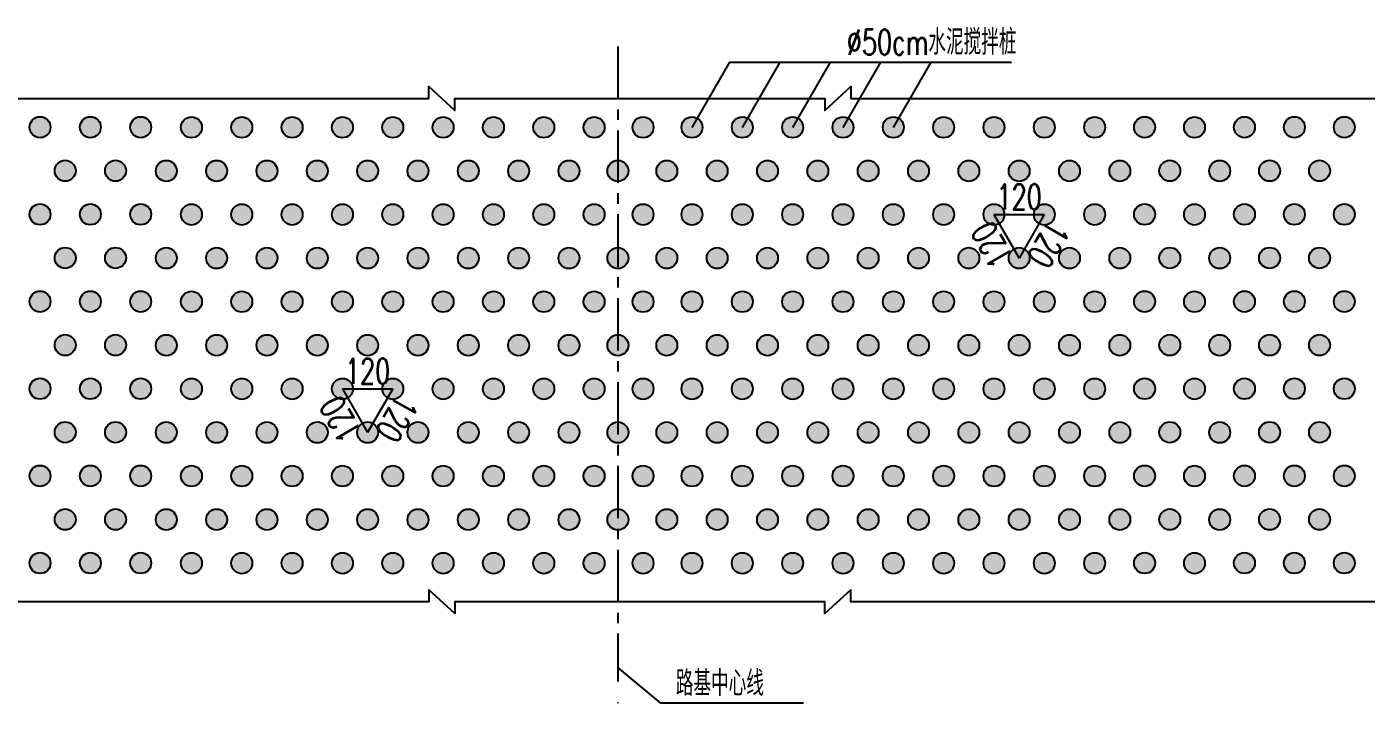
# Model space of a CAD drawing. Extents: x 216 to 3576, y 696 to 993.
# Drawn here: x 359.1 to 518.7, y 778.4 to 860.3 of the extents above; entities that cross this region are included whole.
import ezdxf
from ezdxf.enums import TextEntityAlignment as Align

# ---------------------------------------------------------------- set-up
doc = ezdxf.new("R2010")
doc.units = 0
doc.header["$LTSCALE"] = 5
for name, pattern in [('CENTER', [2, 1.25, -0.25, 0.25, -0.25]), ('DASHDOT', [1, 0.5, -0.25, 0, -0.25]), ('HIDDEN', [0.375, 0.25, -0.125])]:
    doc.linetypes.add(name, pattern=pattern)
doc.layers.get('0').update_dxf_attribs({"linetype": 'CONTINUOUS'})
for name, color, linetype in [('2', 2, 'HIDDEN'), ('尺寸标注', 4, 'CONTINUOUS'), ('文字', 7, 'CONTINUOUS'), ('页码', 3, 'CONTINUOUS')]:
    doc.layers.add(name, color=color, linetype=linetype)
doc.styles.get("Standard").update_dxf_attribs({"font": 'simplex1.shx', "width": 0.7, "bigfont": 'hztxt.shx'})

msp = doc.modelspace()

# ---------------------------------------------------------------- hatches: boundary and pattern name
h = msp.add_hatch()
h.set_pattern_fill('DOTS', color=256, scale=5, style=0)
h.set_pattern_definition([(0, (-548.03323, 255.33918), (0.15625, 0.3125), [0, -0.3125])])
edge = h.paths.add_edge_path()
edge.add_arc((360.63701, 848.36484), 1.25, 0, 360)
edge = h.paths.add_edge_path()
edge.add_arc((363.63701, 843.16884), 1.25, 0, 360)
edge = h.paths.add_edge_path()
edge.add_arc((360.63701, 837.97284), 1.25, 0, 360)
edge = h.paths.add_edge_path()
edge.add_arc((363.63701, 832.77684), 1.25, 0, 360)
edge = h.paths.add_edge_path()
edge.add_arc((360.63701, 827.58084), 1.25, 0, 360)
edge = h.paths.add_edge_path()
edge.add_arc((363.63701, 822.38484), 1.25, 0, 360)
edge = h.paths.add_edge_path()
edge.add_arc((360.63701, 817.18884), 1.25, 0, 360)
edge = h.paths.add_edge_path()
edge.add_arc((363.63701, 811.99284), 1.25, 0, 360)
edge = h.paths.add_edge_path()
edge.add_arc((360.63701, 806.79684), 1.25, 0, 360)
edge = h.paths.add_edge_path()
edge.add_arc((363.63701, 801.60084), 1.25, 0, 360)
edge = h.paths.add_edge_path()
edge.add_arc((360.63701, 796.40484), 1.25, 0, 360)
edge = h.paths.add_edge_path()
edge.add_arc((366.63701, 796.40484), 1.25, 0, 360)
edge = h.paths.add_edge_path()
edge.add_arc((366.63701, 806.79684), 1.25, 0, 360)
edge = h.paths.add_edge_path()
edge.add_arc((366.63701, 817.18884), 1.25, 0, 360)
edge = h.paths.add_edge_path()
edge.add_arc((366.63701, 827.58084), 1.25, 0, 360)
edge = h.paths.add_edge_path()
edge.add_arc((366.63701, 837.97284), 1.25, 0, 360)
edge = h.paths.add_edge_path()
edge.add_arc((366.63701, 848.36484), 1.25, 0, 360)
h = msp.add_hatch()
h.set_pattern_fill('DOTS', color=256, scale=5, style=0)
h.set_pattern_definition([(0, (-542.03323, 255.33918), (0.15625, 0.3125), [0, -0.3125])])
edge = h.paths.add_edge_path()
edge.add_arc((366.63701, 848.36484), 1.25, 0, 360)
edge = h.paths.add_edge_path()
edge.add_arc((369.63701, 843.16884), 1.25, 0, 360)
edge = h.paths.add_edge_path()
edge.add_arc((366.63701, 837.97284), 1.25, 0, 360)
edge = h.paths.add_edge_path()
edge.add_arc((369.63701, 832.77684), 1.25, 0, 360)
edge = h.paths.add_edge_path()
edge.add_arc((366.63701, 827.58084), 1.25, 0, 360)
edge = h.paths.add_edge_path()
edge.add_arc((369.63701, 822.38484), 1.25, 0, 360)
edge = h.paths.add_edge_path()
edge.add_arc((366.63701, 817.18884), 1.25, 0, 360)
edge = h.paths.add_edge_path()
edge.add_arc((369.63701, 811.99284), 1.25, 0, 360)
edge = h.paths.add_edge_path()
edge.add_arc((366.63701, 806.79684), 1.25, 0, 360)
edge = h.paths.add_edge_path()
edge.add_arc((369.63701, 801.60084), 1.25, 0, 360)
edge = h.paths.add_edge_path()
edge.add_arc((366.63701, 796.40484), 1.25, 0, 360)
edge = h.paths.add_edge_path()
edge.add_arc((372.63701, 796.40484), 1.25, 0, 360)
edge = h.paths.add_edge_path()
edge.add_arc((372.63701, 806.79684), 1.25, 0, 360)
edge = h.paths.add_edge_path()
edge.add_arc((372.63701, 817.18884), 1.25, 0, 360)
edge = h.paths.add_edge_path()
edge.add_arc((372.63701, 827.58084), 1.25, 0, 360)
edge = h.paths.add_edge_path()
edge.add_arc((372.63701, 837.97284), 1.25, 0, 360)
edge = h.paths.add_edge_path()
edge.add_arc((372.63701, 848.36484), 1.25, 0, 360)
h = msp.add_hatch()
h.set_pattern_fill('DOTS', color=256, scale=5, style=0)
h.set_pattern_definition([(0, (-529.98473, 255.32202), (0.15625, 0.3125), [0, -0.3125])])
edge = h.paths.add_edge_path()
edge.add_arc((378.68552, 848.34768), 1.25, 0, 360)
edge = h.paths.add_edge_path()
edge.add_arc((381.68552, 843.15168), 1.25, 0, 360)
edge = h.paths.add_edge_path()
edge.add_arc((378.68552, 837.95568), 1.25, 0, 360)
edge = h.paths.add_edge_path()
edge.add_arc((381.68552, 832.75968), 1.25, 0, 360)
edge = h.paths.add_edge_path()
edge.add_arc((378.68552, 827.56368), 1.25, 0, 360)
edge = h.paths.add_edge_path()
edge.add_arc((381.68552, 822.36768), 1.25, 0, 360)
edge = h.paths.add_edge_path()
edge.add_arc((378.68552, 817.17168), 1.25, 0, 360)
edge = h.paths.add_edge_path()
edge.add_arc((381.68552, 811.97568), 1.25, 0, 360)
edge = h.paths.add_edge_path()
edge.add_arc((378.68552, 806.77968), 1.25, 0, 360)
edge = h.paths.add_edge_path()
edge.add_arc((381.68552, 801.58368), 1.25, 0, 360)
edge = h.paths.add_edge_path()
edge.add_arc((378.68552, 796.38768), 1.25, 0, 360)
edge = h.paths.add_edge_path()
edge.add_arc((384.68552, 796.38768), 1.25, 0, 360)
edge = h.paths.add_edge_path()
edge.add_arc((384.68552, 806.77968), 1.25, 0, 360)
edge = h.paths.add_edge_path()
edge.add_arc((384.68552, 817.17168), 1.25, 0, 360)
edge = h.paths.add_edge_path()
edge.add_arc((384.68552, 827.56368), 1.25, 0, 360)
edge = h.paths.add_edge_path()
edge.add_arc((384.68552, 837.95568), 1.25, 0, 360)
edge = h.paths.add_edge_path()
edge.add_arc((384.68552, 848.34768), 1.25, 0, 360)
h = msp.add_hatch()
h.set_pattern_fill('DOTS', color=256, scale=5, style=0)
h.set_pattern_definition([(0, (-523.98473, 255.32202), (0.15625, 0.3125), [0, -0.3125])])
edge = h.paths.add_edge_path()
edge.add_arc((384.68552, 848.34768), 1.25, 0, 360)
edge = h.paths.add_edge_path()
edge.add_arc((387.68552, 843.15168), 1.25, 0, 360)
edge = h.paths.add_edge_path()
edge.add_arc((384.68552, 837.95568), 1.25, 0, 360)
edge = h.paths.add_edge_path()
edge.add_arc((387.68552, 832.75968), 1.25, 0, 360)
edge = h.paths.add_edge_path()
edge.add_arc((384.68552, 827.56368), 1.25, 0, 360)
edge = h.paths.add_edge_path()
edge.add_arc((387.68552, 822.36768), 1.25, 0, 360)
edge = h.paths.add_edge_path()
edge.add_arc((384.68552, 817.17168), 1.25, 0, 360)
edge = h.paths.add_edge_path()
edge.add_arc((387.68552, 811.97568), 1.25, 0, 360)
edge = h.paths.add_edge_path()
edge.add_arc((384.68552, 806.77968), 1.25, 0, 360)
edge = h.paths.add_edge_path()
edge.add_arc((387.68552, 801.58368), 1.25, 0, 360)
edge = h.paths.add_edge_path()
edge.add_arc((384.68552, 796.38768), 1.25, 0, 360)
edge = h.paths.add_edge_path()
edge.add_arc((390.68552, 796.38768), 1.25, 0, 360)
edge = h.paths.add_edge_path()
edge.add_arc((390.68552, 806.77968), 1.25, 0, 360)
edge = h.paths.add_edge_path()
edge.add_arc((390.68552, 817.17168), 1.25, 0, 360)
edge = h.paths.add_edge_path()
edge.add_arc((390.68552, 827.56368), 1.25, 0, 360)
edge = h.paths.add_edge_path()
edge.add_arc((390.68552, 837.95568), 1.25, 0, 360)
edge = h.paths.add_edge_path()
edge.add_arc((390.68552, 848.34768), 1.25, 0, 360)
h = msp.add_hatch()
h.set_pattern_fill('DOTS', color=256, scale=5, style=0)
h.set_pattern_definition([(0, (-517.98473, 255.32202), (0.15625, 0.3125), [0, -0.3125])])
edge = h.paths.add_edge_path()
edge.add_arc((390.68552, 848.34768), 1.25, 0, 360)
edge = h.paths.add_edge_path()
edge.add_arc((393.68552, 843.15168), 1.25, 0, 360)
edge = h.paths.add_edge_path()
edge.add_arc((390.68552, 837.95568), 1.25, 0, 360)
edge = h.paths.add_edge_path()
edge.add_arc((393.68552, 832.75968), 1.25, 0, 360)
edge = h.paths.add_edge_path()
edge.add_arc((390.68552, 827.56368), 1.25, 0, 360)
edge = h.paths.add_edge_path()
edge.add_arc((393.68552, 822.36768), 1.25, 0, 360)
edge = h.paths.add_edge_path()
edge.add_arc((390.68552, 817.17168), 1.25, 0, 360)
edge = h.paths.add_edge_path()
edge.add_arc((393.68552, 811.97568), 1.25, 0, 360)
edge = h.paths.add_edge_path()
edge.add_arc((390.68552, 806.77968), 1.25, 0, 360)
edge = h.paths.add_edge_path()
edge.add_arc((393.68552, 801.58368), 1.25, 0, 360)
edge = h.paths.add_edge_path()
edge.add_arc((390.68552, 796.38768), 1.25, 0, 360)
edge = h.paths.add_edge_path()
edge.add_arc((396.68552, 796.38768), 1.25, 0, 360)
edge = h.paths.add_edge_path()
edge.add_arc((396.68552, 806.77968), 1.25, 0, 360)
edge = h.paths.add_edge_path()
edge.add_arc((396.68552, 817.17168), 1.25, 0, 360)
edge = h.paths.add_edge_path()
edge.add_arc((396.68552, 827.56368), 1.25, 0, 360)
edge = h.paths.add_edge_path()
edge.add_arc((396.68552, 837.95568), 1.25, 0, 360)
edge = h.paths.add_edge_path()
edge.add_arc((396.68552, 848.34768), 1.25, 0, 360)
h = msp.add_hatch()
h.set_pattern_fill('DOTS', color=256, scale=5, style=0)
h.set_pattern_definition([(0, (-511.98473, 255.32202), (0.15625, 0.3125), [0, -0.3125])])
edge = h.paths.add_edge_path()
edge.add_arc((396.68552, 848.34768), 1.25, 0, 360)
edge = h.paths.add_edge_path()
edge.add_arc((399.68552, 843.15168), 1.25, 0, 360)
edge = h.paths.add_edge_path()
edge.add_arc((396.68552, 837.95568), 1.25, 0, 360)
edge = h.paths.add_edge_path()
edge.add_arc((399.68552, 832.75968), 1.25, 0, 360)
edge = h.paths.add_edge_path()
edge.add_arc((396.68552, 827.56368), 1.25, 0, 360)
edge = h.paths.add_edge_path()
edge.add_arc((399.68552, 822.36768), 1.25, 0, 360)
edge = h.paths.add_edge_path()
edge.add_arc((396.68552, 817.17168), 1.25, 0, 360)
edge = h.paths.add_edge_path()
edge.add_arc((399.68552, 811.97568), 1.25, 0, 360)
edge = h.paths.add_edge_path()
edge.add_arc((396.68552, 806.77968), 1.25, 0, 360)
edge = h.paths.add_edge_path()
edge.add_arc((399.68552, 801.58368), 1.25, 0, 360)
edge = h.paths.add_edge_path()
edge.add_arc((396.68552, 796.38768), 1.25, 0, 360)
edge = h.paths.add_edge_path()
edge.add_arc((402.68552, 796.38768), 1.25, 0, 360)
edge = h.paths.add_edge_path()
edge.add_arc((402.68552, 806.77968), 1.25, 0, 360)
edge = h.paths.add_edge_path()
edge.add_arc((402.68552, 817.17168), 1.25, 0, 360)
edge = h.paths.add_edge_path()
edge.add_arc((402.68552, 827.56368), 1.25, 0, 360)
edge = h.paths.add_edge_path()
edge.add_arc((402.68552, 837.95568), 1.25, 0, 360)
edge = h.paths.add_edge_path()
edge.add_arc((402.68552, 848.34768), 1.25, 0, 360)
h = msp.add_hatch()
h.set_pattern_fill('DOTS', color=256, scale=5, style=0)
h.set_pattern_definition([(0, (-505.98473, 255.32202), (0.15625, 0.3125), [0, -0.3125])])
edge = h.paths.add_edge_path()
edge.add_arc((402.68552, 848.34768), 1.25, 0, 360)
edge = h.paths.add_edge_path()
edge.add_arc((405.68552, 843.15168), 1.25, 0, 360)
edge = h.paths.add_edge_path()
edge.add_arc((402.68552, 837.95568), 1.25, 0, 360)
edge = h.paths.add_edge_path()
edge.add_arc((405.68552, 832.75968), 1.25, 0, 360)
edge = h.paths.add_edge_path()
edge.add_arc((402.68552, 827.56368), 1.25, 0, 360)
edge = h.paths.add_edge_path()
edge.add_arc((405.68552, 822.36768), 1.25, 0, 360)
edge = h.paths.add_edge_path()
edge.add_arc((402.68552, 817.17168), 1.25, 0, 360)
edge = h.paths.add_edge_path()
edge.add_arc((405.68552, 811.97568), 1.25, 0, 360)
edge = h.paths.add_edge_path()
edge.add_arc((402.68552, 806.77968), 1.25, 0, 360)
edge = h.paths.add_edge_path()
edge.add_arc((405.68552, 801.58368), 1.25, 0, 360)
edge = h.paths.add_edge_path()
edge.add_arc((402.68552, 796.38768), 1.25, 0, 360)
edge = h.paths.add_edge_path()
edge.add_arc((408.68552, 796.38768), 1.25, 0, 360)
edge = h.paths.add_edge_path()
edge.add_arc((408.68552, 806.77968), 1.25, 0, 360)
edge = h.paths.add_edge_path()
edge.add_arc((408.68552, 817.17168), 1.25, 0, 360)
edge = h.paths.add_edge_path()
edge.add_arc((408.68552, 827.56368), 1.25, 0, 360)
edge = h.paths.add_edge_path()
edge.add_arc((408.68552, 837.95568), 1.25, 0, 360)
edge = h.paths.add_edge_path()
edge.add_arc((408.68552, 848.34768), 1.25, 0, 360)
h = msp.add_hatch()
h.set_pattern_fill('DOTS', color=256, scale=5, style=0)
h.set_pattern_definition([(0, (-499.98473, 255.32202), (0.15625, 0.3125), [0, -0.3125])])
edge = h.paths.add_edge_path()
edge.add_arc((408.68552, 848.34768), 1.25, 0, 360)
edge = h.paths.add_edge_path()
edge.add_arc((411.68552, 843.15168), 1.25, 0, 360)
edge = h.paths.add_edge_path()
edge.add_arc((408.68552, 837.95568), 1.25, 0, 360)
edge = h.paths.add_edge_path()
edge.add_arc((411.68552, 832.75968), 1.25, 0, 360)
edge = h.paths.add_edge_path()
edge.add_arc((408.68552, 827.56368), 1.25, 0, 360)
edge = h.paths.add_edge_path()
edge.add_arc((411.68552, 822.36768), 1.25, 0, 360)
edge = h.paths.add_edge_path()
edge.add_arc((408.68552, 817.17168), 1.25, 0, 360)
edge = h.paths.add_edge_path()
edge.add_arc((411.68552, 811.97568), 1.25, 0, 360)
edge = h.paths.add_edge_path()
edge.add_arc((408.68552, 806.77968), 1.25, 0, 360)
edge = h.paths.add_edge_path()
edge.add_arc((411.68552, 801.58368), 1.25, 0, 360)
edge = h.paths.add_edge_path()
edge.add_arc((408.68552, 796.38768), 1.25, 0, 360)
edge = h.paths.add_edge_path()
edge.add_arc((414.68552, 796.38768), 1.25, 0, 360)
edge = h.paths.add_edge_path()
edge.add_arc((414.68552, 806.77968), 1.25, 0, 360)
edge = h.paths.add_edge_path()
edge.add_arc((414.68552, 817.17168), 1.25, 0, 360)
edge = h.paths.add_edge_path()
edge.add_arc((414.68552, 827.56368), 1.25, 0, 360)
edge = h.paths.add_edge_path()
edge.add_arc((414.68552, 837.95568), 1.25, 0, 360)
edge = h.paths.add_edge_path()
edge.add_arc((414.68552, 848.34768), 1.25, 0, 360)
h = msp.add_hatch()
h.set_pattern_fill('DOTS', color=256, scale=5, style=0)
h.set_pattern_definition([(0, (-493.98473, 255.32202), (0.15625, 0.3125), [0, -0.3125])])
edge = h.paths.add_edge_path()
edge.add_arc((414.68552, 848.34768), 1.25, 0, 360)
edge = h.paths.add_edge_path()
edge.add_arc((417.68552, 843.15168), 1.25, 0, 360)
edge = h.paths.add_edge_path()
edge.add_arc((414.68552, 837.95568), 1.25, 0, 360)
edge = h.paths.add_edge_path()
edge.add_arc((417.68552, 832.75968), 1.25, 0, 360)
edge = h.paths.add_edge_path()
edge.add_arc((414.68552, 827.56368), 1.25, 0, 360)
edge = h.paths.add_edge_path()
edge.add_arc((417.68552, 822.36768), 1.25, 0, 360)
edge = h.paths.add_edge_path()
edge.add_arc((414.68552, 817.17168), 1.25, 0, 360)
edge = h.paths.add_edge_path()
edge.add_arc((417.68552, 811.97568), 1.25, 0, 360)
edge = h.paths.add_edge_path()
edge.add_arc((414.68552, 806.77968), 1.25, 0, 360)
edge = h.paths.add_edge_path()
edge.add_arc((417.68552, 801.58368), 1.25, 0, 360)
edge = h.paths.add_edge_path()
edge.add_arc((414.68552, 796.38768), 1.25, 0, 360)
edge = h.paths.add_edge_path()
edge.add_arc((420.68552, 796.38768), 1.25, 0, 360)
edge = h.paths.add_edge_path()
edge.add_arc((420.68552, 806.77968), 1.25, 0, 360)
edge = h.paths.add_edge_path()
edge.add_arc((420.68552, 817.17168), 1.25, 0, 360)
edge = h.paths.add_edge_path()
edge.add_arc((420.68552, 827.56368), 1.25, 0, 360)
edge = h.paths.add_edge_path()
edge.add_arc((420.68552, 837.95568), 1.25, 0, 360)
edge = h.paths.add_edge_path()
edge.add_arc((420.68552, 848.34768), 1.25, 0, 360)
h = msp.add_hatch()
h.set_pattern_fill('DOTS', color=256, scale=5, style=0)
h.set_pattern_definition([(0, (-487.98473, 255.32202), (0.15625, 0.3125), [0, -0.3125])])
edge = h.paths.add_edge_path()
edge.add_arc((420.68552, 848.34768), 1.25, 0, 360)
edge = h.paths.add_edge_path()
edge.add_arc((423.68552, 843.15168), 1.25, 0, 360)
edge = h.paths.add_edge_path()
edge.add_arc((420.68552, 837.95568), 1.25, 0, 360)
edge = h.paths.add_edge_path()
edge.add_arc((423.68552, 832.75968), 1.25, 0, 360)
edge = h.paths.add_edge_path()
edge.add_arc((420.68552, 827.56368), 1.25, 0, 360)
edge = h.paths.add_edge_path()
edge.add_arc((423.68552, 822.36768), 1.25, 0, 360)
edge = h.paths.add_edge_path()
edge.add_arc((420.68552, 817.17168), 1.25, 0, 360)
edge = h.paths.add_edge_path()
edge.add_arc((423.68552, 811.97568), 1.25, 0, 360)
edge = h.paths.add_edge_path()
edge.add_arc((420.68552, 806.77968), 1.25, 0, 360)
edge = h.paths.add_edge_path()
edge.add_arc((423.68552, 801.58368), 1.25, 0, 360)
edge = h.paths.add_edge_path()
edge.add_arc((420.68552, 796.38768), 1.25, 0, 360)
edge = h.paths.add_edge_path()
edge.add_arc((426.68552, 796.38768), 1.25, 0, 360)
edge = h.paths.add_edge_path()
edge.add_arc((426.68552, 806.77968), 1.25, 0, 360)
edge = h.paths.add_edge_path()
edge.add_arc((426.68552, 817.17168), 1.25, 0, 360)
edge = h.paths.add_edge_path()
edge.add_arc((426.68552, 827.56368), 1.25, 0, 360)
edge = h.paths.add_edge_path()
edge.add_arc((426.68552, 837.95568), 1.25, 0, 360)
edge = h.paths.add_edge_path()
edge.add_arc((426.68552, 848.34768), 1.25, 0, 360)
h = msp.add_hatch()
h.set_pattern_fill('DOTS', color=256, scale=5, style=0)
h.set_pattern_definition([(0, (-482.15092, 255.32202), (0.15625, 0.3125), [0, -0.3125])])
edge = h.paths.add_edge_path()
edge.add_arc((426.51933, 848.34768), 1.25, 0, 360)
edge = h.paths.add_edge_path()
edge.add_arc((429.51933, 843.15168), 1.25, 0, 360)
edge = h.paths.add_edge_path()
edge.add_arc((426.51933, 837.95568), 1.25, 0, 360)
edge = h.paths.add_edge_path()
edge.add_arc((429.51933, 832.75968), 1.25, 0, 360)
edge = h.paths.add_edge_path()
edge.add_arc((426.51933, 827.56368), 1.25, 0, 360)
edge = h.paths.add_edge_path()
edge.add_arc((429.51933, 822.36768), 1.25, 0, 360)
edge = h.paths.add_edge_path()
edge.add_arc((426.51933, 817.17168), 1.25, 0, 360)
edge = h.paths.add_edge_path()
edge.add_arc((429.51933, 811.97568), 1.25, 0, 360)
edge = h.paths.add_edge_path()
edge.add_arc((426.51933, 806.77968), 1.25, 0, 360)
edge = h.paths.add_edge_path()
edge.add_arc((429.51933, 801.58368), 1.25, 0, 360)
edge = h.paths.add_edge_path()
edge.add_arc((426.51933, 796.38768), 1.25, 0, 360)
edge = h.paths.add_edge_path()
edge.add_arc((432.51933, 796.38768), 1.25, 0, 360)
edge = h.paths.add_edge_path()
edge.add_arc((432.51933, 806.77968), 1.25, 0, 360)
edge = h.paths.add_edge_path()
edge.add_arc((432.51933, 817.17168), 1.25, 0, 360)
edge = h.paths.add_edge_path()
edge.add_arc((432.51933, 827.56368), 1.25, 0, 360)
edge = h.paths.add_edge_path()
edge.add_arc((432.51933, 837.95568), 1.25, 0, 360)
edge = h.paths.add_edge_path()
edge.add_arc((432.51933, 848.34768), 1.25, 0, 360)
h = msp.add_hatch()
h.set_pattern_fill('DOTS', color=256, scale=5, style=0)
h.set_pattern_definition([(0, (-1436.68337, -79.65197), (0.15625, 0.3125), [0, -0.3125])])
h.paths.add_polyline_path([(433.76933, 806.77968, 1), (431.26933, 806.77968, 1)])
h.paths.add_polyline_path([(433.76933, 817.17168, 1), (431.26933, 817.17168, 1)])
h.paths.add_polyline_path([(433.76933, 827.56368, 1), (431.26933, 827.56368, 1)])
h.paths.add_polyline_path([(433.76933, 837.95568, 1), (431.26933, 837.95568, 1)])
h.paths.add_polyline_path([(433.76933, 848.34768, 1), (431.26933, 848.34768, 1)])
h = msp.add_hatch()
h.set_pattern_fill('DOTS', color=256, scale=5, style=0)
h.set_pattern_definition([(0, (-470.3171, 255.32202), (0.15625, 0.3125), [0, -0.3125])])
edge = h.paths.add_edge_path()
edge.add_arc((438.35314, 848.34768), 1.25, 0, 360)
edge = h.paths.add_edge_path()
edge.add_arc((441.35314, 843.15168), 1.25, 0, 360)
edge = h.paths.add_edge_path()
edge.add_arc((438.35314, 837.95568), 1.25, 0, 360)
edge = h.paths.add_edge_path()
edge.add_arc((441.35314, 832.75968), 1.25, 0, 360)
edge = h.paths.add_edge_path()
edge.add_arc((438.35314, 827.56368), 1.25, 0, 360)
edge = h.paths.add_edge_path()
edge.add_arc((441.35314, 822.36768), 1.25, 0, 360)
edge = h.paths.add_edge_path()
edge.add_arc((438.35314, 817.17168), 1.25, 0, 360)
edge = h.paths.add_edge_path()
edge.add_arc((441.35314, 811.97568), 1.25, 0, 360)
edge = h.paths.add_edge_path()
edge.add_arc((438.35314, 806.77968), 1.25, 0, 360)
edge = h.paths.add_edge_path()
edge.add_arc((441.35314, 801.58368), 1.25, 0, 360)
edge = h.paths.add_edge_path()
edge.add_arc((438.35314, 796.38768), 1.25, 0, 360)
edge = h.paths.add_edge_path()
edge.add_arc((444.35314, 796.38768), 1.25, 0, 360)
edge = h.paths.add_edge_path()
edge.add_arc((444.35314, 806.77968), 1.25, 0, 360)
edge = h.paths.add_edge_path()
edge.add_arc((444.35314, 817.17168), 1.25, 0, 360)
edge = h.paths.add_edge_path()
edge.add_arc((444.35314, 827.56368), 1.25, 0, 360)
edge = h.paths.add_edge_path()
edge.add_arc((444.35314, 837.95568), 1.25, 0, 360)
edge = h.paths.add_edge_path()
edge.add_arc((444.35314, 848.34768), 1.25, 0, 360)
h = msp.add_hatch()
h.set_pattern_fill('DOTS', color=256, scale=5, style=0)
h.set_pattern_definition([(0, (-464.3171, 255.32202), (0.15625, 0.3125), [0, -0.3125])])
edge = h.paths.add_edge_path()
edge.add_arc((444.35314, 848.34768), 1.25, 0, 360)
edge = h.paths.add_edge_path()
edge.add_arc((447.35314, 843.15168), 1.25, 0, 360)
edge = h.paths.add_edge_path()
edge.add_arc((444.35314, 837.95568), 1.25, 0, 360)
edge = h.paths.add_edge_path()
edge.add_arc((447.35314, 832.75968), 1.25, 0, 360)
edge = h.paths.add_edge_path()
edge.add_arc((444.35314, 827.56368), 1.25, 0, 360)
edge = h.paths.add_edge_path()
edge.add_arc((447.35314, 822.36768), 1.25, 0, 360)
edge = h.paths.add_edge_path()
edge.add_arc((444.35314, 817.17168), 1.25, 0, 360)
edge = h.paths.add_edge_path()
edge.add_arc((447.35314, 811.97568), 1.25, 0, 360)
edge = h.paths.add_edge_path()
edge.add_arc((444.35314, 806.77968), 1.25, 0, 360)
edge = h.paths.add_edge_path()
edge.add_arc((447.35314, 801.58368), 1.25, 0, 360)
edge = h.paths.add_edge_path()
edge.add_arc((444.35314, 796.38768), 1.25, 0, 360)
edge = h.paths.add_edge_path()
edge.add_arc((450.35314, 796.38768), 1.25, 0, 360)
edge = h.paths.add_edge_path()
edge.add_arc((450.35314, 806.77968), 1.25, 0, 360)
edge = h.paths.add_edge_path()
edge.add_arc((450.35314, 817.17168), 1.25, 0, 360)
edge = h.paths.add_edge_path()
edge.add_arc((450.35314, 827.56368), 1.25, 0, 360)
edge = h.paths.add_edge_path()
edge.add_arc((450.35314, 837.95568), 1.25, 0, 360)
edge = h.paths.add_edge_path()
edge.add_arc((450.35314, 848.34768), 1.25, 0, 360)
h = msp.add_hatch()
h.set_pattern_fill('DOTS', color=256, scale=5, style=0)
h.set_pattern_definition([(0, (-458.3171, 255.32202), (0.15625, 0.3125), [0, -0.3125])])
edge = h.paths.add_edge_path()
edge.add_arc((450.35314, 848.34768), 1.25, 0, 360)
edge = h.paths.add_edge_path()
edge.add_arc((453.35314, 843.15168), 1.25, 0, 360)
edge = h.paths.add_edge_path()
edge.add_arc((450.35314, 837.95568), 1.25, 0, 360)
edge = h.paths.add_edge_path()
edge.add_arc((453.35314, 832.75968), 1.25, 0, 360)
edge = h.paths.add_edge_path()
edge.add_arc((450.35314, 827.56368), 1.25, 0, 360)
edge = h.paths.add_edge_path()
edge.add_arc((453.35314, 822.36768), 1.25, 0, 360)
edge = h.paths.add_edge_path()
edge.add_arc((450.35314, 817.17168), 1.25, 0, 360)
edge = h.paths.add_edge_path()
edge.add_arc((453.35314, 811.97568), 1.25, 0, 360)
edge = h.paths.add_edge_path()
edge.add_arc((450.35314, 806.77968), 1.25, 0, 360)
edge = h.paths.add_edge_path()
edge.add_arc((453.35314, 801.58368), 1.25, 0, 360)
edge = h.paths.add_edge_path()
edge.add_arc((450.35314, 796.38768), 1.25, 0, 360)
edge = h.paths.add_edge_path()
edge.add_arc((456.35314, 796.38768), 1.25, 0, 360)
edge = h.paths.add_edge_path()
edge.add_arc((456.35314, 806.77968), 1.25, 0, 360)
edge = h.paths.add_edge_path()
edge.add_arc((456.35314, 817.17168), 1.25, 0, 360)
edge = h.paths.add_edge_path()
edge.add_arc((456.35314, 827.56368), 1.25, 0, 360)
edge = h.paths.add_edge_path()
edge.add_arc((456.35314, 837.95568), 1.25, 0, 360)
edge = h.paths.add_edge_path()
edge.add_arc((456.35314, 848.34768), 1.25, 0, 360)
h = msp.add_hatch()
h.set_pattern_fill('DOTS', color=256, scale=5, style=0)
h.set_pattern_definition([(0, (-452.3171, 255.32202), (0.15625, 0.3125), [0, -0.3125])])
edge = h.paths.add_edge_path()
edge.add_arc((456.35314, 848.34768), 1.25, 0, 360)
edge = h.paths.add_edge_path()
edge.add_arc((459.35314, 843.15168), 1.25, 0, 360)
edge = h.paths.add_edge_path()
edge.add_arc((456.35314, 837.95568), 1.25, 0, 360)
edge = h.paths.add_edge_path()
edge.add_arc((459.35314, 832.75968), 1.25, 0, 360)
edge = h.paths.add_edge_path()
edge.add_arc((456.35314, 827.56368), 1.25, 0, 360)
edge = h.paths.add_edge_path()
edge.add_arc((459.35314, 822.36768), 1.25, 0, 360)
edge = h.paths.add_edge_path()
edge.add_arc((456.35314, 817.17168), 1.25, 0, 360)
edge = h.paths.add_edge_path()
edge.add_arc((459.35314, 811.97568), 1.25, 0, 360)
edge = h.paths.add_edge_path()
edge.add_arc((456.35314, 806.77968), 1.25, 0, 360)
edge = h.paths.add_edge_path()
edge.add_arc((459.35314, 801.58368), 1.25, 0, 360)
edge = h.paths.add_edge_path()
edge.add_arc((456.35314, 796.38768), 1.25, 0, 360)
edge = h.paths.add_edge_path()
edge.add_arc((462.35314, 796.38768), 1.25, 0, 360)
edge = h.paths.add_edge_path()
edge.add_arc((462.35314, 806.77968), 1.25, 0, 360)
edge = h.paths.add_edge_path()
edge.add_arc((462.35314, 817.17168), 1.25, 0, 360)
edge = h.paths.add_edge_path()
edge.add_arc((462.35314, 827.56368), 1.25, 0, 360)
edge = h.paths.add_edge_path()
edge.add_arc((462.35314, 837.95568), 1.25, 0, 360)
edge = h.paths.add_edge_path()
edge.add_arc((462.35314, 848.34768), 1.25, 0, 360)
h = msp.add_hatch()
h.set_pattern_fill('DOTS', color=256, scale=5, style=0)
h.set_pattern_definition([(0, (-446.3171, 255.32202), (0.15625, 0.3125), [0, -0.3125])])
edge = h.paths.add_edge_path()
edge.add_arc((462.35314, 848.34768), 1.25, 0, 360)
edge = h.paths.add_edge_path()
edge.add_arc((465.35314, 843.15168), 1.25, 0, 360)
edge = h.paths.add_edge_path()
edge.add_arc((462.35314, 837.95568), 1.25, 0, 360)
edge = h.paths.add_edge_path()
edge.add_arc((465.35314, 832.75968), 1.25, 0, 360)
edge = h.paths.add_edge_path()
edge.add_arc((462.35314, 827.56368), 1.25, 0, 360)
edge = h.paths.add_edge_path()
edge.add_arc((465.35314, 822.36768), 1.25, 0, 360)
edge = h.paths.add_edge_path()
edge.add_arc((462.35314, 817.17168), 1.25, 0, 360)
edge = h.paths.add_edge_path()
edge.add_arc((465.35314, 811.97568), 1.25, 0, 360)
edge = h.paths.add_edge_path()
edge.add_arc((462.35314, 806.77968), 1.25, 0, 360)
edge = h.paths.add_edge_path()
edge.add_arc((465.35314, 801.58368), 1.25, 0, 360)
edge = h.paths.add_edge_path()
edge.add_arc((462.35314, 796.38768), 1.25, 0, 360)
edge = h.paths.add_edge_path()
edge.add_arc((468.35314, 796.38768), 1.25, 0, 360)
edge = h.paths.add_edge_path()
edge.add_arc((468.35314, 806.77968), 1.25, 0, 360)
edge = h.paths.add_edge_path()
edge.add_arc((468.35314, 817.17168), 1.25, 0, 360)
edge = h.paths.add_edge_path()
edge.add_arc((468.35314, 827.56368), 1.25, 0, 360)
edge = h.paths.add_edge_path()
edge.add_arc((468.35314, 837.95568), 1.25, 0, 360)
edge = h.paths.add_edge_path()
edge.add_arc((468.35314, 848.34768), 1.25, 0, 360)
h = msp.add_hatch()
h.set_pattern_fill('DOTS', color=256, scale=5, style=0)
h.set_pattern_definition([(0, (-440.3171, 255.32202), (0.15625, 0.3125), [0, -0.3125])])
edge = h.paths.add_edge_path()
edge.add_arc((468.35314, 848.34768), 1.25, 0, 360)
edge = h.paths.add_edge_path()
edge.add_arc((471.35314, 843.15168), 1.25, 0, 360)
edge = h.paths.add_edge_path()
edge.add_arc((468.35314, 837.95568), 1.25, 0, 360)
edge = h.paths.add_edge_path()
edge.add_arc((471.35314, 832.75968), 1.25, 0, 360)
edge = h.paths.add_edge_path()
edge.add_arc((468.35314, 827.56368), 1.25, 0, 360)
edge = h.paths.add_edge_path()
edge.add_arc((471.35314, 822.36768), 1.25, 0, 360)
edge = h.paths.add_edge_path()
edge.add_arc((468.35314, 817.17168), 1.25, 0, 360)
edge = h.paths.add_edge_path()
edge.add_arc((471.35314, 811.97568), 1.25, 0, 360)
edge = h.paths.add_edge_path()
edge.add_arc((468.35314, 806.77968), 1.25, 0, 360)
edge = h.paths.add_edge_path()
edge.add_arc((471.35314, 801.58368), 1.25, 0, 360)
edge = h.paths.add_edge_path()
edge.add_arc((468.35314, 796.38768), 1.25, 0, 360)
edge = h.paths.add_edge_path()
edge.add_arc((474.35314, 796.38768), 1.25, 0, 360)
edge = h.paths.add_edge_path()
edge.add_arc((474.35314, 806.77968), 1.25, 0, 360)
edge = h.paths.add_edge_path()
edge.add_arc((474.35314, 817.17168), 1.25, 0, 360)
edge = h.paths.add_edge_path()
edge.add_arc((474.35314, 827.56368), 1.25, 0, 360)
edge = h.paths.add_edge_path()
edge.add_arc((474.35314, 837.95568), 1.25, 0, 360)
edge = h.paths.add_edge_path()
edge.add_arc((474.35314, 848.34768), 1.25, 0, 360)
h = msp.add_hatch()
h.set_pattern_fill('DOTS', color=256, scale=5, style=0)
h.set_pattern_definition([(0, (-434.3171, 255.32202), (0.15625, 0.3125), [0, -0.3125])])
edge = h.paths.add_edge_path()
edge.add_arc((474.35314, 848.34768), 1.25, 0, 360)
edge = h.paths.add_edge_path()
edge.add_arc((477.35314, 843.15168), 1.25, 0, 360)
edge = h.paths.add_edge_path()
edge.add_arc((474.35314, 837.95568), 1.25, 0, 360)
edge = h.paths.add_edge_path()
edge.add_arc((477.35314, 832.75968), 1.25, 0, 360)
edge = h.paths.add_edge_path()
edge.add_arc((474.35314, 827.56368), 1.25, 0, 360)
edge = h.paths.add_edge_path()
edge.add_arc((477.35314, 822.36768), 1.25, 0, 360)
edge = h.paths.add_edge_path()
edge.add_arc((474.35314, 817.17168), 1.25, 0, 360)
edge = h.paths.add_edge_path()
edge.add_arc((477.35314, 811.97568), 1.25, 0, 360)
edge = h.paths.add_edge_path()
edge.add_arc((474.35314, 806.77968), 1.25, 0, 360)
edge = h.paths.add_edge_path()
edge.add_arc((477.35314, 801.58368), 1.25, 0, 360)
edge = h.paths.add_edge_path()
edge.add_arc((474.35314, 796.38768), 1.25, 0, 360)
edge = h.paths.add_edge_path()
edge.add_arc((480.35314, 796.38768), 1.25, 0, 360)
edge = h.paths.add_edge_path()
edge.add_arc((480.35314, 806.77968), 1.25, 0, 360)
edge = h.paths.add_edge_path()
edge.add_arc((480.35314, 817.17168), 1.25, 0, 360)
edge = h.paths.add_edge_path()
edge.add_arc((480.35314, 827.56368), 1.25, 0, 360)
edge = h.paths.add_edge_path()
edge.add_arc((480.35314, 837.95568), 1.25, 0, 360)
edge = h.paths.add_edge_path()
edge.add_arc((480.35314, 848.34768), 1.25, 0, 360)
h = msp.add_hatch()
h.set_pattern_fill('DOTS', color=256, scale=5, style=0)
h.set_pattern_definition([(0, (-428.3171, 255.32202), (0.15625, 0.3125), [0, -0.3125])])
edge = h.paths.add_edge_path()
edge.add_arc((480.35314, 848.34768), 1.25, 0, 360)
edge = h.paths.add_edge_path()
edge.add_arc((483.35314, 843.15168), 1.25, 0, 360)
edge = h.paths.add_edge_path()
edge.add_arc((480.35314, 837.95568), 1.25, 0, 360)
edge = h.paths.add_edge_path()
edge.add_arc((483.35314, 832.75968), 1.25, 0, 360)
edge = h.paths.add_edge_path()
edge.add_arc((480.35314, 827.56368), 1.25, 0, 360)
edge = h.paths.add_edge_path()
edge.add_arc((483.35314, 822.36768), 1.25, 0, 360)
edge = h.paths.add_edge_path()
edge.add_arc((480.35314, 817.17168), 1.25, 0, 360)
edge = h.paths.add_edge_path()
edge.add_arc((483.35314, 811.97568), 1.25, 0, 360)
edge = h.paths.add_edge_path()
edge.add_arc((480.35314, 806.77968), 1.25, 0, 360)
edge = h.paths.add_edge_path()
edge.add_arc((483.35314, 801.58368), 1.25, 0, 360)
edge = h.paths.add_edge_path()
edge.add_arc((480.35314, 796.38768), 1.25, 0, 360)
edge = h.paths.add_edge_path()
edge.add_arc((486.35314, 796.38768), 1.25, 0, 360)
edge = h.paths.add_edge_path()
edge.add_arc((486.35314, 806.77968), 1.25, 0, 360)
edge = h.paths.add_edge_path()
edge.add_arc((486.35314, 817.17168), 1.25, 0, 360)
edge = h.paths.add_edge_path()
edge.add_arc((486.35314, 827.56368), 1.25, 0, 360)
edge = h.paths.add_edge_path()
edge.add_arc((486.35314, 837.95568), 1.25, 0, 360)
edge = h.paths.add_edge_path()
edge.add_arc((486.35314, 848.34768), 1.25, 0, 360)
h = msp.add_hatch()
h.set_pattern_fill('DOTS', color=256, scale=5, style=0)
h.set_pattern_definition([(0, (-416.41412, 255.32202), (0.15625, 0.3125), [0, -0.3125])])
edge = h.paths.add_edge_path()
edge.add_arc((492.25613, 848.34768), 1.25, 0, 360)
edge = h.paths.add_edge_path()
edge.add_arc((495.25613, 843.15168), 1.25, 0, 360)
edge = h.paths.add_edge_path()
edge.add_arc((492.25613, 837.95568), 1.25, 0, 360)
edge = h.paths.add_edge_path()
edge.add_arc((495.25613, 832.75968), 1.25, 0, 360)
edge = h.paths.add_edge_path()
edge.add_arc((492.25613, 827.56368), 1.25, 0, 360)
edge = h.paths.add_edge_path()
edge.add_arc((495.25613, 822.36768), 1.25, 0, 360)
edge = h.paths.add_edge_path()
edge.add_arc((492.25613, 817.17168), 1.25, 0, 360)
edge = h.paths.add_edge_path()
edge.add_arc((495.25613, 811.97568), 1.25, 0, 360)
edge = h.paths.add_edge_path()
edge.add_arc((492.25613, 806.77968), 1.25, 0, 360)
edge = h.paths.add_edge_path()
edge.add_arc((495.25613, 801.58368), 1.25, 0, 360)
edge = h.paths.add_edge_path()
edge.add_arc((492.25613, 796.38768), 1.25, 0, 360)
edge = h.paths.add_edge_path()
edge.add_arc((498.25613, 796.38768), 1.25, 0, 360)
edge = h.paths.add_edge_path()
edge.add_arc((498.25613, 806.77968), 1.25, 0, 360)
edge = h.paths.add_edge_path()
edge.add_arc((498.25613, 817.17168), 1.25, 0, 360)
edge = h.paths.add_edge_path()
edge.add_arc((498.25613, 827.56368), 1.25, 0, 360)
edge = h.paths.add_edge_path()
edge.add_arc((498.25613, 837.95568), 1.25, 0, 360)
edge = h.paths.add_edge_path()
edge.add_arc((498.25613, 848.34768), 1.25, 0, 360)
h = msp.add_hatch()
h.set_pattern_fill('DOTS', color=256, scale=5, style=0)
h.set_pattern_definition([(0, (-404.51113, 255.32202), (0.15625, 0.3125), [0, -0.3125])])
edge = h.paths.add_edge_path()
edge.add_arc((504.15912, 848.34768), 1.25, 0, 360)
edge = h.paths.add_edge_path()
edge.add_arc((507.15912, 843.15168), 1.25, 0, 360)
edge = h.paths.add_edge_path()
edge.add_arc((504.15912, 837.95568), 1.25, 0, 360)
edge = h.paths.add_edge_path()
edge.add_arc((507.15912, 832.75968), 1.25, 0, 360)
edge = h.paths.add_edge_path()
edge.add_arc((504.15912, 827.56368), 1.25, 0, 360)
edge = h.paths.add_edge_path()
edge.add_arc((507.15912, 822.36768), 1.25, 0, 360)
edge = h.paths.add_edge_path()
edge.add_arc((504.15912, 817.17168), 1.25, 0, 360)
edge = h.paths.add_edge_path()
edge.add_arc((507.15912, 811.97568), 1.25, 0, 360)
edge = h.paths.add_edge_path()
edge.add_arc((504.15912, 806.77968), 1.25, 0, 360)
edge = h.paths.add_edge_path()
edge.add_arc((507.15912, 801.58368), 1.25, 0, 360)
edge = h.paths.add_edge_path()
edge.add_arc((504.15912, 796.38768), 1.25, 0, 360)
edge = h.paths.add_edge_path()
edge.add_arc((510.15912, 796.38768), 1.25, 0, 360)
edge = h.paths.add_edge_path()
edge.add_arc((510.15912, 806.77968), 1.25, 0, 360)
edge = h.paths.add_edge_path()
edge.add_arc((510.15912, 817.17168), 1.25, 0, 360)
edge = h.paths.add_edge_path()
edge.add_arc((510.15912, 827.56368), 1.25, 0, 360)
edge = h.paths.add_edge_path()
edge.add_arc((510.15912, 837.95568), 1.25, 0, 360)
edge = h.paths.add_edge_path()
edge.add_arc((510.15912, 848.34768), 1.25, 0, 360)
h = msp.add_hatch()
h.set_pattern_fill('DOTS', color=256, scale=5, style=0)
h.set_pattern_definition([(0, (-398.55963, 255.32202), (0.15625, 0.3125), [0, -0.3125])])
edge = h.paths.add_edge_path()
edge.add_arc((510.11061, 848.34768), 1.25, 0, 360)
edge = h.paths.add_edge_path()
edge.add_arc((513.11061, 843.15168), 1.25, 0, 360)
edge = h.paths.add_edge_path()
edge.add_arc((510.11061, 837.95568), 1.25, 0, 360)
edge = h.paths.add_edge_path()
edge.add_arc((513.11061, 832.75968), 1.25, 0, 360)
edge = h.paths.add_edge_path()
edge.add_arc((510.11061, 827.56368), 1.25, 0, 360)
edge = h.paths.add_edge_path()
edge.add_arc((513.11061, 822.36768), 1.25, 0, 360)
edge = h.paths.add_edge_path()
edge.add_arc((510.11061, 817.17168), 1.25, 0, 360)
edge = h.paths.add_edge_path()
edge.add_arc((513.11061, 811.97568), 1.25, 0, 360)
edge = h.paths.add_edge_path()
edge.add_arc((510.11061, 806.77968), 1.25, 0, 360)
edge = h.paths.add_edge_path()
edge.add_arc((513.11061, 801.58368), 1.25, 0, 360)
edge = h.paths.add_edge_path()
edge.add_arc((510.11061, 796.38768), 1.25, 0, 360)
edge = h.paths.add_edge_path()
edge.add_arc((516.11061, 796.38768), 1.25, 0, 360)
edge = h.paths.add_edge_path()
edge.add_arc((516.11061, 806.77968), 1.25, 0, 360)
edge = h.paths.add_edge_path()
edge.add_arc((516.11061, 817.17168), 1.25, 0, 360)
edge = h.paths.add_edge_path()
edge.add_arc((516.11061, 827.56368), 1.25, 0, 360)
edge = h.paths.add_edge_path()
edge.add_arc((516.11061, 837.95568), 1.25, 0, 360)
edge = h.paths.add_edge_path()
edge.add_arc((516.11061, 848.34768), 1.25, 0, 360)
h = msp.add_hatch()
h.set_pattern_fill('DOTS', color=256, scale=5, style=0)
h.set_pattern_definition([(0, (-1493.51717, -84.84797), (0.15625, 0.3125), [0, -0.3125])])
h.paths.add_polyline_path([(376.93552, 801.58368, 1), (374.43552, 801.58368, 1)])
h.paths.add_polyline_path([(376.93552, 811.97568, 1), (374.43552, 811.97568, 1)])
h.paths.add_polyline_path([(376.93552, 822.36768, 1), (374.43552, 822.36768, 1)])
h.paths.add_polyline_path([(376.93552, 832.75968, 1), (374.43552, 832.75968, 1)])
h.paths.add_polyline_path([(376.93552, 843.15168, 1), (374.43552, 843.15168, 1)])
h = msp.add_hatch()
h.set_pattern_fill('DOTS', color=256, scale=5, style=0)
h.set_pattern_definition([(0, (-1439.68337, -84.84797), (0.15625, 0.3125), [0, -0.3125])])
h.paths.add_polyline_path([(430.76933, 801.58368, 1), (428.26933, 801.58368, 1)])
h.paths.add_polyline_path([(430.76933, 811.97568, 1), (428.26933, 811.97568, 1)])
h.paths.add_polyline_path([(430.76933, 822.36768, 1), (428.26933, 822.36768, 1)])
h.paths.add_polyline_path([(430.76933, 832.75968, 1), (428.26933, 832.75968, 1)])
h.paths.add_polyline_path([(430.76933, 843.15168, 1), (428.26933, 843.15168, 1)])
h = msp.add_hatch()
h.set_pattern_fill('DOTS', color=256, scale=5, style=0)
h.set_pattern_definition([(0, (-1433.84956, -84.84797), (0.15625, 0.3125), [0, -0.3125])])
h.paths.add_polyline_path([(436.60314, 801.58368, 1), (434.10314, 801.58368, 1)])
h.paths.add_polyline_path([(436.60314, 811.97568, 1), (434.10314, 811.97568, 1)])
h.paths.add_polyline_path([(436.60314, 822.36768, 1), (434.10314, 822.36768, 1)])
h.paths.add_polyline_path([(436.60314, 832.75968, 1), (434.10314, 832.75968, 1)])
h.paths.add_polyline_path([(436.60314, 843.15168, 1), (434.10314, 843.15168, 1)])
h = msp.add_hatch()
h.set_pattern_fill('DOTS', color=256, scale=5, style=0)
h.set_pattern_definition([(180, (2358.55583, -84.84797), (-0.15625, 0.3125), [0, -0.3125])])
h.paths.add_polyline_path([(490.60314, 801.58368, 1), (488.10314, 801.58368, 1)])
h.paths.add_polyline_path([(490.60314, 811.97568, 1), (488.10314, 811.97568, 1)])
h.paths.add_polyline_path([(490.60314, 822.36768, 1), (488.10314, 822.36768, 1)])
h.paths.add_polyline_path([(490.60314, 832.75968, 1), (488.10314, 832.75968, 1)])
h.paths.add_polyline_path([(490.60314, 843.15168, 1), (488.10314, 843.15168, 1)])
h = msp.add_hatch()
h.set_pattern_fill('DOTS', color=256, scale=5, style=0)
h.set_pattern_definition([(180, (2364.50732, -84.8308), (-0.15625, 0.3125), [0, -0.3125])])
h.paths.add_polyline_path([(496.55463, 801.60084, 1), (494.05463, 801.60084, 1)])
h.paths.add_polyline_path([(496.55463, 811.99284, 1), (494.05463, 811.99284, 1)])
h.paths.add_polyline_path([(496.55463, 822.38484, 1), (494.05463, 822.38484, 1)])
h.paths.add_polyline_path([(496.55463, 832.77684, 1), (494.05463, 832.77684, 1)])
h.paths.add_polyline_path([(496.55463, 843.16884, 1), (494.05463, 843.16884, 1)])
h = msp.add_hatch()
h.set_pattern_fill('DOTS', color=256, scale=5, style=0)
h.set_pattern_definition([(180, (2370.45882, -84.84797), (-0.15625, 0.3125), [0, -0.3125])])
h.paths.add_polyline_path([(502.50613, 801.58368, 1), (500.00613, 801.58368, 1)])
h.paths.add_polyline_path([(502.50613, 811.97568, 1), (500.00613, 811.97568, 1)])
h.paths.add_polyline_path([(502.50613, 822.36768, 1), (500.00613, 822.36768, 1)])
h.paths.add_polyline_path([(502.50613, 832.75968, 1), (500.00613, 832.75968, 1)])
h.paths.add_polyline_path([(502.50613, 843.15168, 1), (500.00613, 843.15168, 1)])
h = msp.add_hatch()
h.set_pattern_fill('DOTS', color=256, scale=5, style=0)
h.set_pattern_definition([(180, (2376.4103, -84.8308), (-0.15625, 0.3125), [0, -0.3125])])
h.paths.add_polyline_path([(508.45762, 801.60084, 1), (505.95762, 801.60084, 1)])
h.paths.add_polyline_path([(508.45762, 811.99284, 1), (505.95762, 811.99284, 1)])
h.paths.add_polyline_path([(508.45762, 822.38484, 1), (505.95762, 822.38484, 1)])
h.paths.add_polyline_path([(508.45762, 832.77684, 1), (505.95762, 832.77684, 1)])
h.paths.add_polyline_path([(508.45762, 843.16884, 1), (505.95762, 843.16884, 1)])
h = msp.add_hatch()
h.set_pattern_fill('DOTS', color=256, scale=5, style=0)
h.set_pattern_definition([(180, (2382.3618, -84.8308), (-0.15625, 0.3125), [0, -0.3125])])
h.paths.add_polyline_path([(514.40912, 801.60084, 1), (511.90912, 801.60084, 1)])
h.paths.add_polyline_path([(514.40912, 811.99284, 1), (511.90912, 811.99284, 1)])
h.paths.add_polyline_path([(514.40912, 822.38484, 1), (511.90912, 822.38484, 1)])
h.paths.add_polyline_path([(514.40912, 832.77684, 1), (511.90912, 832.77684, 1)])
h.paths.add_polyline_path([(514.40912, 843.16884, 1), (511.90912, 843.16884, 1)])

# ---------------------------------------------------------------- linework, layer by layer
at = {"color": 2, "linetype": 'CENTER'}
msp.add_line((429.51933, 857.98727), (429.51933, 784.24809), dxfattribs=at)
at = {"color": 2}
for p, q in [((442.83916, 856.12909), (438.35314, 848.34768)), ((442.83916, 856.12909), (476.42408, 856.12909)), ((448.83916, 856.12909), (444.35314, 848.34768)), ((454.83916, 856.12909), (450.35314, 848.34768)), ((460.83916, 856.12909), (456.35314, 848.34768)), ((466.83916, 856.12909), (462.35314, 848.34768)), ((434.64255, 779.68719), (429.51933, 783.93396)), ((448.43963, 779.68719), (434.64255, 779.68719)), ((451.66387, 779.68719), (437.64255, 779.68719))]:
    msp.add_line(p, q, dxfattribs=at)
for centre in [(360.63701, 848.36484), (366.63701, 848.36484), (372.63701, 848.36484), (378.68552, 848.34768), (384.68552, 848.34768), (390.68552, 848.34768), (396.68552, 848.34768), (402.68552, 848.34768), (408.68552, 848.34768), (414.68552, 848.34768), (420.68552, 848.34768), (426.68552, 848.34768), (432.51933, 848.34768), (438.35314, 848.34768), (444.35314, 848.34768), (450.35314, 848.34768), (456.35314, 848.34768), (462.35314, 848.34768), (468.35314, 848.34768), (474.35314, 848.34768), (480.35314, 848.34768), (486.35314, 848.34768), (492.30463, 848.36484), (498.25613, 848.34768), (504.20762, 848.36484), (510.15912, 848.36484), (516.11061, 848.36484), (363.63701, 843.16884), (369.63701, 843.16884), (375.68552, 843.15168), (381.68552, 843.15168), (387.68552, 843.15168), (393.68552, 843.15168), (399.68552, 843.15168), (405.68552, 843.15168), (411.68552, 843.15168), (417.68552, 843.15168), (423.68552, 843.15168), (429.51933, 843.15168), (435.35314, 843.15168), (441.35314, 843.15168), (447.35314, 843.15168), (453.35314, 843.15168), (459.35314, 843.15168), (465.35314, 843.15168), (471.35314, 843.15168), (477.35314, 843.15168), (483.35314, 843.15168), (489.35314, 843.15168), (495.30463, 843.16884), (501.25613, 843.15168), (507.20762, 843.16884), (513.15912, 843.16884), (360.63701, 837.97284), (366.63701, 837.97284), (372.63701, 837.97284), (378.68552, 837.95568), (384.68552, 837.95568), (390.68552, 837.95568), (396.68552, 837.95568), (402.68552, 837.95568), (408.68552, 837.95568), (414.68552, 837.95568), (420.68552, 837.95568), (426.68552, 837.95568), (432.51933, 837.95568), (438.35314, 837.95568), (444.35314, 837.95568), (450.35314, 837.95568), (456.35314, 837.95568), (462.35314, 837.95568), (468.35314, 837.95568), (474.35314, 837.95568), (480.35314, 837.95568), (486.35314, 837.95568), (492.30463, 837.97284), (498.25613, 837.95568), (504.20762, 837.97284), (510.15912, 837.97284), (516.11061, 837.97284), (363.63701, 832.77684), (369.63701, 832.77684), (375.68552, 832.75968), (381.68552, 832.75968), (387.68552, 832.75968), (393.68552, 832.75968), (399.68552, 832.75968), (405.68552, 832.75968), (411.68552, 832.75968), (417.68552, 832.75968), (423.68552, 832.75968), (429.51933, 832.75968), (435.35314, 832.75968), (441.35314, 832.75968), (447.35314, 832.75968), (453.35314, 832.75968), (459.35314, 832.75968), (465.35314, 832.75968), (471.35314, 832.75968), (477.35314, 832.75968), (483.35314, 832.75968), (489.35314, 832.75968), (495.30463, 832.77684), (501.25613, 832.75968), (507.20762, 832.77684), (513.15912, 832.77684), (360.63701, 827.58084), (366.63701, 827.58084), (372.63701, 827.58084), (378.68552, 827.56368), (384.68552, 827.56368), (390.68552, 827.56368), (396.68552, 827.56368), (402.68552, 827.56368), (408.68552, 827.56368), (414.68552, 827.56368), (420.68552, 827.56368), (426.68552, 827.56368), (432.51933, 827.56368), (438.35314, 827.56368), (444.35314, 827.56368), (450.35314, 827.56368), (456.35314, 827.56368), (462.35314, 827.56368), (468.35314, 827.56368), (474.35314, 827.56368), (480.35314, 827.56368), (486.35314, 827.56368), (492.30463, 827.58084), (498.25613, 827.56368), (504.20762, 827.58084), (510.15912, 827.58084), (516.11061, 827.58084), (363.63701, 822.38484), (369.63701, 822.38484), (375.68552, 822.36768), (381.68552, 822.36768), (387.68552, 822.36768), (393.68552, 822.36768), (399.68552, 822.36768), (405.68552, 822.36768), (411.68552, 822.36768), (417.68552, 822.36768), (423.68552, 822.36768), (429.51933, 822.36768), (435.35314, 822.36768), (441.35314, 822.36768), (447.35314, 822.36768), (453.35314, 822.36768), (459.35314, 822.36768), (465.35314, 822.36768), (471.35314, 822.36768), (477.35314, 822.36768), (483.35314, 822.36768), (489.35314, 822.36768), (495.30463, 822.38484), (501.25613, 822.36768), (507.20762, 822.38484), (513.15912, 822.38484), (360.63701, 817.18884), (366.63701, 817.18884), (372.63701, 817.18884), (378.68552, 817.17168), (384.68552, 817.17168), (390.68552, 817.17168), (396.68552, 817.17168), (402.68552, 817.17168), (408.68552, 817.17168), (414.68552, 817.17168), (420.68552, 817.17168), (426.68552, 817.17168), (432.51933, 817.17168), (438.35314, 817.17168), (444.35314, 817.17168), (450.35314, 817.17168), (456.35314, 817.17168), (462.35314, 817.17168), (468.35314, 817.17168), (474.35314, 817.17168), (480.35314, 817.17168), (486.35314, 817.17168), (492.30463, 817.18884), (498.25613, 817.17168), (504.20762, 817.18884), (510.15912, 817.18884), (516.11061, 817.18884), (363.63701, 811.99284), (369.63701, 811.99284), (375.68552, 811.97568), (381.68552, 811.97568), (387.68552, 811.97568), (393.68552, 811.97568), (399.68552, 811.97568), (405.68552, 811.97568), (411.68552, 811.97568), (417.68552, 811.97568), (423.68552, 811.97568), (429.51933, 811.97568), (435.35314, 811.97568), (441.35314, 811.97568), (447.35314, 811.97568), (453.35314, 811.97568), (459.35314, 811.97568), (465.35314, 811.97568), (471.35314, 811.97568), (477.35314, 811.97568), (483.35314, 811.97568), (489.35314, 811.97568), (495.30463, 811.99284), (501.25613, 811.97568), (507.20762, 811.99284), (513.15912, 811.99284), (360.63701, 806.79684), (366.63701, 806.79684), (372.63701, 806.79684), (378.68552, 806.77968), (384.68552, 806.77968), (390.68552, 806.77968), (396.68552, 806.77968), (402.68552, 806.77968), (408.68552, 806.77968), (414.68552, 806.77968), (420.68552, 806.77968), (426.68552, 806.77968), (432.51933, 806.77968), (438.35314, 806.77968), (444.35314, 806.77968), (450.35314, 806.77968), (456.35314, 806.77968), (462.35314, 806.77968), (468.35314, 806.77968), (474.35314, 806.77968), (480.35314, 806.77968), (486.35314, 806.77968), (492.30463, 806.79684), (498.25613, 806.77968), (504.20762, 806.79684), (510.15912, 806.79684), (516.11061, 806.79684), (363.63701, 801.60084), (369.63701, 801.60084), (375.68552, 801.58368), (381.68552, 801.58368), (387.68552, 801.58368), (393.68552, 801.58368), (399.68552, 801.58368), (405.68552, 801.58368), (411.68552, 801.58368), (417.68552, 801.58368), (423.68552, 801.58368), (429.51933, 801.58368), (435.35314, 801.58368), (441.35314, 801.58368), (447.35314, 801.58368), (453.35314, 801.58368), (459.35314, 801.58368), (465.35314, 801.58368), (471.35314, 801.58368), (477.35314, 801.58368), (483.35314, 801.58368), (489.35314, 801.58368), (495.30463, 801.60084), (501.25613, 801.58368), (507.20762, 801.60084), (513.15912, 801.60084), (360.63701, 796.40484), (366.63701, 796.40484), (372.63701, 796.40484), (378.68552, 796.38768), (384.68552, 796.38768), (390.68552, 796.38768), (396.68552, 796.38768), (402.68552, 796.38768), (408.68552, 796.38768), (414.68552, 796.38768), (420.68552, 796.38768), (426.68552, 796.38768), (432.51933, 796.38768), (438.35314, 796.38768), (444.35314, 796.38768), (450.35314, 796.38768), (456.35314, 796.38768), (462.35314, 796.38768), (468.35314, 796.38768), (474.35314, 796.38768), (480.35314, 796.38768), (486.35314, 796.38768), (492.30463, 796.40484), (498.25613, 796.38768), (504.20762, 796.40484), (510.15912, 796.40484), (516.11061, 796.40484)]:
    msp.add_circle(centre, 1.25)
at = {"layer": '2', "linetype": 'DASHDOT', "ltscale": 2}
msp.add_line((429.51933, 857.98901), (429.51933, 778.38276), dxfattribs=at)
at = {"layer": '尺寸标注', "color": 2}
for p, q in [((474.35314, 837.95568), (480.35314, 837.95568)), ((474.35314, 837.95568), (477.35314, 832.75968)), ((480.35314, 837.95568), (477.35314, 832.75968)), ((396.68552, 817.17168), (402.68552, 817.17168)), ((396.68552, 817.17168), (399.68552, 811.97568)), ((402.68552, 817.17168), (399.68552, 811.97568))]:
    msp.add_line(p, q, dxfattribs=at)
at = {"layer": '页码', "color": 3}
for points in [[(257.82374, 851.78965), (406.96495, 851.78965), (406.96495, 853.20398), (410.09085, 850.37531), (410.09085, 851.78965), (454.17419, 851.78965), (454.17419, 850.37531), (457.30008, 853.20398), (457.30008, 851.78965), (601.80913, 851.78965)], [(602.83752, 791.78965), (457.30008, 791.78965), (457.30008, 793.20398), (454.17419, 790.37531), (454.17419, 791.78965), (410.09085, 791.78965), (410.09085, 790.37531), (406.96495, 793.20398), (406.96495, 791.78965), (257.82374, 791.78965)]]:
    msp.add_lwpolyline(points, dxfattribs=at)

# ---------------------------------------------------------------- texts
at = {"width": 0.7}
msp.add_text('%%C50cm水泥搅拌桩', height=3, dxfattribs=at).set_placement((456.80966, 858.51017), align=Align.MIDDLE_LEFT)
at = {"layer": '尺寸标注', "color": 7, "char_height": 3, "attachment_point": 5}
for insert in [(477.35314, 840.06136), (399.68552, 819.27736)]:
    msp.add_mtext('\\A1;120', dxfattribs=dict(at, insert=insert))
for insert, rotation in [((474.11006, 834.32201), 120.0007278), ((480.84777, 834.39556), 239.9992722), ((396.44245, 813.53801), 120.0007278), ((403.18015, 813.61156), 239.9992722)]:
    msp.add_mtext('\\A1;120', dxfattribs=dict(at, insert=insert, rotation=rotation))
at = {"layer": '文字', "width": 0.7}
msp.add_text('路基中心线', height=3, dxfattribs=at).set_placement((436.42498, 782.06826), align=Align.MIDDLE_LEFT)

doc.saveas('drawing.dxf')
